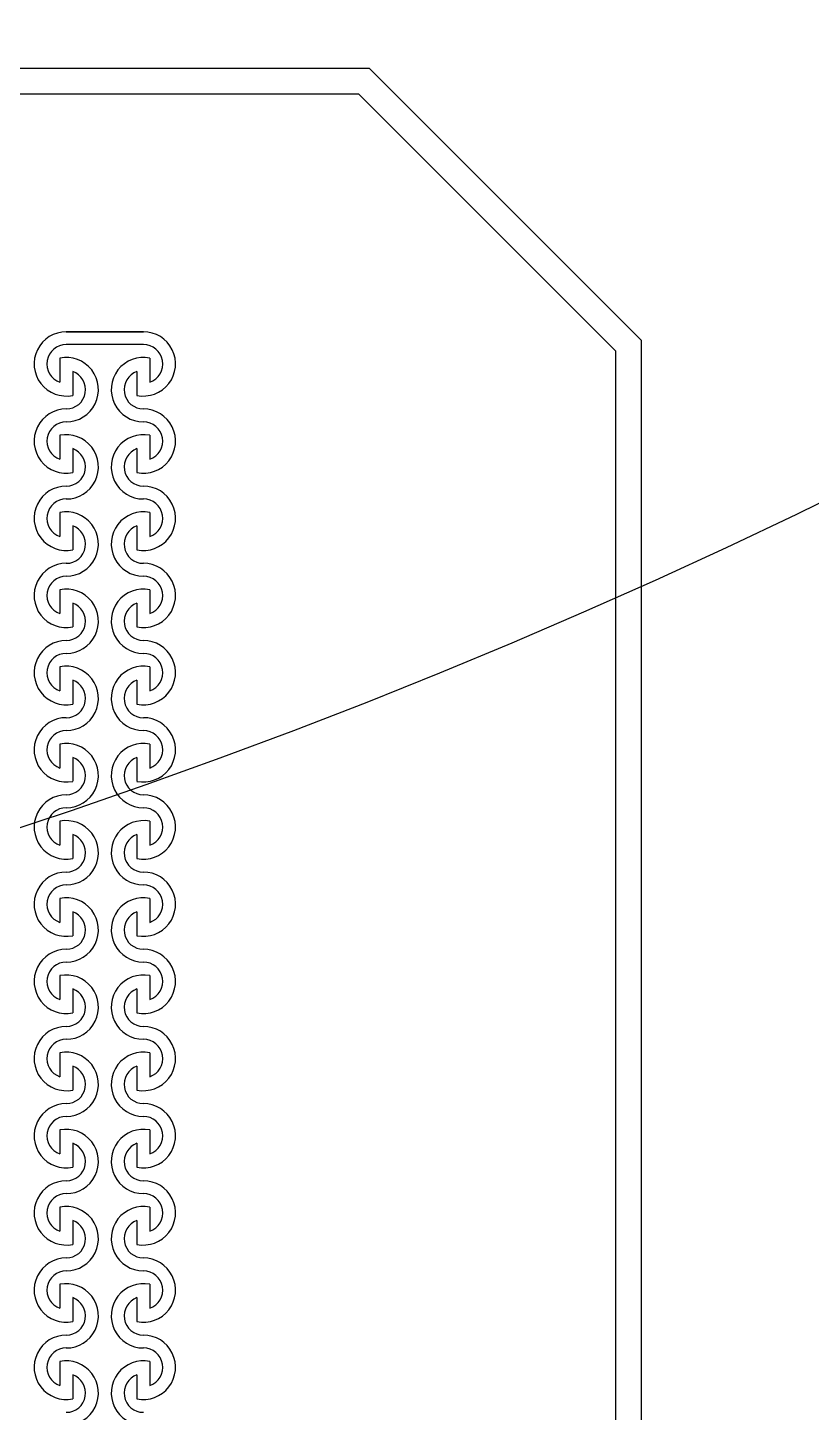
# Model space of a CAD drawing. Header units: millimetres. Extents: x 45556 to 173556, y 25313 to 153313.
# Drawn here: x 134905 to 137952, y 77288 to 82670 of the extents above; entities that cross this region are included whole.
import ezdxf

# ---------------------------------------------------------------- set-up
doc = ezdxf.new("R2010")
doc.units = ezdxf.units.MM
doc.layers.add('CLEAR', color=140, linetype='Continuous')

msp = doc.modelspace()

# ---------------------------------------------------------------- linework, layer by layer
for centre, radius in [((127056.2, 103313.2), 25000), ((127056.2, 75313.2), 25000), ((127056.2, 75313.2), 15000)]:
    msp.add_circle(centre, radius)
at = {"layer": 'CLEAR'}
for p, q in [((116871.5, 82513.2), (136233.4, 82513.2)), ((136233.4, 82513.2), (137291.9, 81454.7)), ((116871.5, 82413.2), (136191.9, 82413.2)), ((136191.9, 82413.2), (137191.9, 81413.2)), ((135354.8, 81488.2), (135054.8, 81488.2)), ((135054.8, 81488.2), (135354.8, 81488.2)), ((135354.8, 81488.2), (135054.8, 81488.2)), ((135054.8, 81488.2), (135354.8, 81488.2)), ((135354.8, 81438.2), (135054.8, 81438.2)), ((135354.8, 81438.2), (135054.8, 81438.2)), ((137291.9, 75767.5), (137291.9, 81454.7)), ((135029.8, 81385.7), (135029.8, 81292.5)), ((135029.8, 81385.7), (135029.8, 81292.5)), ((135029.8, 81385.7), (135029.8, 81292.5)), ((135029.8, 81385.7), (135029.8, 81292.5)), ((135379.8, 81385.7), (135379.8, 81292.5)), ((135379.8, 81385.7), (135379.8, 81292.5)), ((135379.8, 81385.7), (135379.8, 81292.5)), ((135379.8, 81385.7), (135379.8, 81292.5)), ((137191.9, 75726.1), (137191.9, 81413.2)), ((135079.8, 81333.9), (135079.8, 81240.8)), ((135079.8, 81333.9), (135079.8, 81240.8)), ((135079.8, 81333.9), (135079.8, 81240.8)), ((135079.8, 81333.9), (135079.8, 81240.8)), ((135329.8, 81333.9), (135329.8, 81240.8)), ((135329.8, 81333.9), (135329.8, 81240.8)), ((135329.8, 81333.9), (135329.8, 81240.8)), ((135329.8, 81333.9), (135329.8, 81240.8)), ((135029.8, 81085.7), (135029.8, 80992.5)), ((135029.8, 81085.7), (135029.8, 80992.5)), ((135029.8, 81085.7), (135029.8, 80992.5)), ((135029.8, 81085.7), (135029.8, 80992.5)), ((135379.8, 81085.7), (135379.8, 80992.5)), ((135379.8, 81085.7), (135379.8, 80992.5)), ((135379.8, 81085.7), (135379.8, 80992.5)), ((135379.8, 81085.7), (135379.8, 80992.5)), ((135079.8, 81033.9), (135079.8, 80940.8)), ((135079.8, 81033.9), (135079.8, 80940.8)), ((135079.8, 81033.9), (135079.8, 80940.8)), ((135079.8, 81033.9), (135079.8, 80940.8)), ((135329.8, 81033.9), (135329.8, 80940.8)), ((135329.8, 81033.9), (135329.8, 80940.8)), ((135329.8, 81033.9), (135329.8, 80940.8)), ((135329.8, 81033.9), (135329.8, 80940.8)), ((135029.8, 80785.7), (135029.8, 80692.5)), ((135029.8, 80785.7), (135029.8, 80692.5)), ((135029.8, 80785.7), (135029.8, 80692.5)), ((135029.8, 80785.7), (135029.8, 80692.5)), ((135379.8, 80785.7), (135379.8, 80692.5)), ((135379.8, 80785.7), (135379.8, 80692.5)), ((135379.8, 80785.7), (135379.8, 80692.5)), ((135379.8, 80785.7), (135379.8, 80692.5)), ((135079.8, 80733.9), (135079.8, 80640.8)), ((135079.8, 80733.9), (135079.8, 80640.8)), ((135079.8, 80733.9), (135079.8, 80640.8)), ((135079.8, 80733.9), (135079.8, 80640.8)), ((135329.8, 80733.9), (135329.8, 80640.8)), ((135329.8, 80733.9), (135329.8, 80640.8)), ((135329.8, 80733.9), (135329.8, 80640.8)), ((135329.8, 80733.9), (135329.8, 80640.8)), ((135029.8, 80485.7), (135029.8, 80392.5)), ((135029.8, 80485.7), (135029.8, 80392.5)), ((135029.8, 80485.7), (135029.8, 80392.5)), ((135029.8, 80485.7), (135029.8, 80392.5)), ((135379.8, 80485.7), (135379.8, 80392.5)), ((135379.8, 80485.7), (135379.8, 80392.5)), ((135379.8, 80485.7), (135379.8, 80392.5)), ((135379.8, 80485.7), (135379.8, 80392.5)), ((135079.8, 80433.9), (135079.8, 80340.8)), ((135079.8, 80433.9), (135079.8, 80340.8)), ((135079.8, 80433.9), (135079.8, 80340.8)), ((135079.8, 80433.9), (135079.8, 80340.8)), ((135329.8, 80433.9), (135329.8, 80340.8)), ((135329.8, 80433.9), (135329.8, 80340.8)), ((135329.8, 80433.9), (135329.8, 80340.8)), ((135329.8, 80433.9), (135329.8, 80340.8)), ((135029.8, 80185.7), (135029.8, 80092.5)), ((135029.8, 80185.7), (135029.8, 80092.5)), ((135029.8, 80185.7), (135029.8, 80092.5)), ((135029.8, 80185.7), (135029.8, 80092.5)), ((135379.8, 80185.7), (135379.8, 80092.5)), ((135379.8, 80185.7), (135379.8, 80092.5)), ((135379.8, 80185.7), (135379.8, 80092.5)), ((135379.8, 80185.7), (135379.8, 80092.5)), ((135079.8, 80133.9), (135079.8, 80040.8)), ((135079.8, 80133.9), (135079.8, 80040.8)), ((135079.8, 80133.9), (135079.8, 80040.8)), ((135079.8, 80133.9), (135079.8, 80040.8)), ((135329.8, 80133.9), (135329.8, 80040.8)), ((135329.8, 80133.9), (135329.8, 80040.8)), ((135329.8, 80133.9), (135329.8, 80040.8)), ((135329.8, 80133.9), (135329.8, 80040.8)), ((135029.8, 79885.7), (135029.8, 79792.5)), ((135029.8, 79885.7), (135029.8, 79792.5)), ((135029.8, 79885.7), (135029.8, 79792.5)), ((135029.8, 79885.7), (135029.8, 79792.5)), ((135379.8, 79885.7), (135379.8, 79792.5)), ((135379.8, 79885.7), (135379.8, 79792.5)), ((135379.8, 79885.7), (135379.8, 79792.5)), ((135379.8, 79885.7), (135379.8, 79792.5)), ((135079.8, 79833.9), (135079.8, 79740.8)), ((135079.8, 79833.9), (135079.8, 79740.8)), ((135079.8, 79833.9), (135079.8, 79740.8)), ((135079.8, 79833.9), (135079.8, 79740.8)), ((135329.8, 79833.9), (135329.8, 79740.8)), ((135329.8, 79833.9), (135329.8, 79740.8)), ((135329.8, 79833.9), (135329.8, 79740.8)), ((135329.8, 79833.9), (135329.8, 79740.8)), ((135029.8, 79585.7), (135029.8, 79492.5)), ((135029.8, 79585.7), (135029.8, 79492.5)), ((135029.8, 79585.7), (135029.8, 79492.5)), ((135029.8, 79585.7), (135029.8, 79492.5)), ((135379.8, 79585.7), (135379.8, 79492.5)), ((135379.8, 79585.7), (135379.8, 79492.5)), ((135379.8, 79585.7), (135379.8, 79492.5)), ((135379.8, 79585.7), (135379.8, 79492.5)), ((135079.8, 79533.9), (135079.8, 79440.8)), ((135079.8, 79533.9), (135079.8, 79440.8)), ((135079.8, 79533.9), (135079.8, 79440.8)), ((135079.8, 79533.9), (135079.8, 79440.8)), ((135329.8, 79533.9), (135329.8, 79440.8)), ((135329.8, 79533.9), (135329.8, 79440.8)), ((135329.8, 79533.9), (135329.8, 79440.8)), ((135329.8, 79533.9), (135329.8, 79440.8)), ((135029.8, 79285.7), (135029.8, 79192.5)), ((135029.8, 79285.7), (135029.8, 79192.5)), ((135029.8, 79285.7), (135029.8, 79192.5)), ((135029.8, 79285.7), (135029.8, 79192.5)), ((135379.8, 79285.7), (135379.8, 79192.5)), ((135379.8, 79285.7), (135379.8, 79192.5)), ((135379.8, 79285.7), (135379.8, 79192.5)), ((135379.8, 79285.7), (135379.8, 79192.5)), ((135079.8, 79233.9), (135079.8, 79140.8)), ((135079.8, 79233.9), (135079.8, 79140.8)), ((135079.8, 79233.9), (135079.8, 79140.8)), ((135079.8, 79233.9), (135079.8, 79140.8)), ((135329.8, 79233.9), (135329.8, 79140.8)), ((135329.8, 79233.9), (135329.8, 79140.8)), ((135329.8, 79233.9), (135329.8, 79140.8)), ((135329.8, 79233.9), (135329.8, 79140.8)), ((135029.8, 78985.7), (135029.8, 78892.5)), ((135029.8, 78985.7), (135029.8, 78892.5)), ((135029.8, 78985.7), (135029.8, 78892.5)), ((135029.8, 78985.7), (135029.8, 78892.5)), ((135379.8, 78985.7), (135379.8, 78892.5)), ((135379.8, 78985.7), (135379.8, 78892.5)), ((135379.8, 78985.7), (135379.8, 78892.5)), ((135379.8, 78985.7), (135379.8, 78892.5)), ((135079.8, 78933.9), (135079.8, 78840.8)), ((135079.8, 78933.9), (135079.8, 78840.8)), ((135079.8, 78933.9), (135079.8, 78840.8)), ((135079.8, 78933.9), (135079.8, 78840.8)), ((135329.8, 78933.9), (135329.8, 78840.8)), ((135329.8, 78933.9), (135329.8, 78840.8)), ((135329.8, 78933.9), (135329.8, 78840.8)), ((135329.8, 78933.9), (135329.8, 78840.8)), ((135029.8, 78685.7), (135029.8, 78592.5)), ((135029.8, 78685.7), (135029.8, 78592.5)), ((135029.8, 78685.7), (135029.8, 78592.5)), ((135029.8, 78685.7), (135029.8, 78592.5)), ((135379.8, 78685.7), (135379.8, 78592.5)), ((135379.8, 78685.7), (135379.8, 78592.5)), ((135379.8, 78685.7), (135379.8, 78592.5)), ((135379.8, 78685.7), (135379.8, 78592.5)), ((135079.8, 78633.9), (135079.8, 78540.8)), ((135079.8, 78633.9), (135079.8, 78540.8)), ((135079.8, 78633.9), (135079.8, 78540.8)), ((135079.8, 78633.9), (135079.8, 78540.8)), ((135329.8, 78633.9), (135329.8, 78540.8)), ((135329.8, 78633.9), (135329.8, 78540.8)), ((135329.8, 78633.9), (135329.8, 78540.8)), ((135329.8, 78633.9), (135329.8, 78540.8)), ((135029.8, 78385.7), (135029.8, 78292.5)), ((135029.8, 78385.7), (135029.8, 78292.5)), ((135029.8, 78385.7), (135029.8, 78292.5)), ((135029.8, 78385.7), (135029.8, 78292.5)), ((135379.8, 78385.7), (135379.8, 78292.5)), ((135379.8, 78385.7), (135379.8, 78292.5)), ((135379.8, 78385.7), (135379.8, 78292.5)), ((135379.8, 78385.7), (135379.8, 78292.5)), ((135079.8, 78333.9), (135079.8, 78240.8)), ((135079.8, 78333.9), (135079.8, 78240.8)), ((135079.8, 78333.9), (135079.8, 78240.8)), ((135079.8, 78333.9), (135079.8, 78240.8)), ((135329.8, 78333.9), (135329.8, 78240.8)), ((135329.8, 78333.9), (135329.8, 78240.8)), ((135329.8, 78333.9), (135329.8, 78240.8)), ((135329.8, 78333.9), (135329.8, 78240.8)), ((135029.8, 78085.7), (135029.8, 77992.5)), ((135029.8, 78085.7), (135029.8, 77992.5)), ((135029.8, 78085.7), (135029.8, 77992.5)), ((135029.8, 78085.7), (135029.8, 77992.5)), ((135379.8, 78085.7), (135379.8, 77992.5)), ((135379.8, 78085.7), (135379.8, 77992.5)), ((135379.8, 78085.7), (135379.8, 77992.5)), ((135379.8, 78085.7), (135379.8, 77992.5)), ((135079.8, 78033.9), (135079.8, 77940.8)), ((135079.8, 78033.9), (135079.8, 77940.8)), ((135079.8, 78033.9), (135079.8, 77940.8)), ((135079.8, 78033.9), (135079.8, 77940.8)), ((135329.8, 78033.9), (135329.8, 77940.8)), ((135329.8, 78033.9), (135329.8, 77940.8)), ((135329.8, 78033.9), (135329.8, 77940.8)), ((135329.8, 78033.9), (135329.8, 77940.8)), ((135029.8, 77785.7), (135029.8, 77692.5)), ((135029.8, 77785.7), (135029.8, 77692.5)), ((135029.8, 77785.7), (135029.8, 77692.5)), ((135029.8, 77785.7), (135029.8, 77692.5)), ((135379.8, 77785.7), (135379.8, 77692.5)), ((135379.8, 77785.7), (135379.8, 77692.5)), ((135379.8, 77785.7), (135379.8, 77692.5)), ((135379.8, 77785.7), (135379.8, 77692.5)), ((135079.8, 77733.9), (135079.8, 77640.8)), ((135079.8, 77733.9), (135079.8, 77640.8)), ((135079.8, 77733.9), (135079.8, 77640.8)), ((135079.8, 77733.9), (135079.8, 77640.8)), ((135329.8, 77733.9), (135329.8, 77640.8)), ((135329.8, 77733.9), (135329.8, 77640.8)), ((135329.8, 77733.9), (135329.8, 77640.8)), ((135329.8, 77733.9), (135329.8, 77640.8)), ((135029.8, 77485.7), (135029.8, 77392.5)), ((135029.8, 77485.7), (135029.8, 77392.5)), ((135029.8, 77485.7), (135029.8, 77392.5)), ((135029.8, 77485.7), (135029.8, 77392.5)), ((135379.8, 77485.7), (135379.8, 77392.5)), ((135379.8, 77485.7), (135379.8, 77392.5)), ((135379.8, 77485.7), (135379.8, 77392.5)), ((135379.8, 77485.7), (135379.8, 77392.5)), ((135079.8, 77433.9), (135079.8, 77340.8)), ((135079.8, 77433.9), (135079.8, 77340.8)), ((135079.8, 77433.9), (135079.8, 77340.8)), ((135079.8, 77433.9), (135079.8, 77340.8)), ((135329.8, 77433.9), (135329.8, 77340.8)), ((135329.8, 77433.9), (135329.8, 77340.8)), ((135329.8, 77433.9), (135329.8, 77340.8)), ((135329.8, 77433.9), (135329.8, 77340.8))]:
    msp.add_line(p, q, dxfattribs=at)
for centre, radius, start, end in [((135054.8, 81363.2), 125, 90, 281.537), ((135054.8, 81363.2), 125, 90, 281.537), ((135354.8, 81363.2), 125, 258.463, 90), ((135354.8, 81363.2), 125, 258.463, 90), ((135054.8, 81363.2), 75, 90, 250.5288), ((135054.8, 81363.2), 75, 90, 250.5288), ((135354.8, 81363.2), 75, 289.4712, 90), ((135354.8, 81363.2), 75, 289.4712, 90), ((135054.8, 81263.2), 125, 270, 101.537), ((135054.8, 81263.2), 125, 270, 101.537), ((135354.8, 81263.2), 125, 78.463, 270), ((135354.8, 81263.2), 125, 78.463, 270), ((135054.8, 81263.2), 75, 270, 70.5288), ((135054.8, 81263.2), 75, 270, 70.5288), ((135354.8, 81263.2), 75, 109.4712, 270), ((135354.8, 81263.2), 75, 109.4712, 270), ((135054.8, 81063.2), 125, 90, 281.537), ((135054.8, 81063.2), 125, 90, 281.537), ((135354.8, 81063.2), 125, 258.463, 90), ((135354.8, 81063.2), 125, 258.463, 90), ((135054.8, 81063.2), 75, 90, 250.5288), ((135054.8, 81063.2), 75, 90, 250.5288), ((135354.8, 81063.2), 75, 289.4712, 90), ((135354.8, 81063.2), 75, 289.4712, 90), ((135054.8, 80963.2), 125, 270, 101.537), ((135054.8, 80963.2), 125, 270, 101.537), ((135354.8, 80963.2), 125, 78.463, 270), ((135354.8, 80963.2), 125, 78.463, 270), ((135054.8, 80963.2), 75, 270, 70.5288), ((135054.8, 80963.2), 75, 270, 70.5288), ((135354.8, 80963.2), 75, 109.4712, 270), ((135354.8, 80963.2), 75, 109.4712, 270), ((135054.8, 80763.2), 125, 90, 281.537), ((135054.8, 80763.2), 125, 90, 281.537), ((135054.8, 80763.2), 75, 90, 250.5288), ((135054.8, 80763.2), 75, 90, 250.5288), ((135354.8, 80763.2), 125, 258.463, 90), ((135354.8, 80763.2), 125, 258.463, 90), ((135354.8, 80763.2), 75, 289.4712, 90), ((135354.8, 80763.2), 75, 289.4712, 90), ((135054.8, 80663.2), 125, 270, 101.537), ((135054.8, 80663.2), 125, 270, 101.537), ((135354.8, 80663.2), 125, 78.463, 270), ((135354.8, 80663.2), 125, 78.463, 270), ((135054.8, 80663.2), 75, 270, 70.5288), ((135054.8, 80663.2), 75, 270, 70.5288), ((135354.8, 80663.2), 75, 109.4712, 270), ((135354.8, 80663.2), 75, 109.4712, 270), ((135054.8, 80463.2), 125, 90, 281.537), ((135054.8, 80463.2), 125, 90, 281.537), ((135354.8, 80463.2), 125, 258.463, 90), ((135354.8, 80463.2), 125, 258.463, 90), ((135054.8, 80463.2), 75, 90, 250.5288), ((135054.8, 80463.2), 75, 90, 250.5288), ((135354.8, 80463.2), 75, 289.4712, 90), ((135354.8, 80463.2), 75, 289.4712, 90), ((135054.8, 80363.2), 125, 270, 101.537), ((135054.8, 80363.2), 125, 270, 101.537), ((135354.8, 80363.2), 125, 78.463, 270), ((135354.8, 80363.2), 125, 78.463, 270), ((135054.8, 80363.2), 75, 270, 70.5288), ((135054.8, 80363.2), 75, 270, 70.5288), ((135354.8, 80363.2), 75, 109.4712, 270), ((135354.8, 80363.2), 75, 109.4712, 270), ((135054.8, 80163.2), 125, 90, 281.537), ((135054.8, 80163.2), 125, 90, 281.537), ((135354.8, 80163.2), 125, 258.463, 90), ((135354.8, 80163.2), 125, 258.463, 90), ((135054.8, 80163.2), 75, 90, 250.5288), ((135054.8, 80163.2), 75, 90, 250.5288), ((135354.8, 80163.2), 75, 289.4712, 90), ((135354.8, 80163.2), 75, 289.4712, 90), ((135054.8, 80063.2), 125, 270, 101.537), ((135054.8, 80063.2), 125, 270, 101.537), ((135354.8, 80063.2), 125, 78.463, 270), ((135354.8, 80063.2), 125, 78.463, 270), ((135054.8, 80063.2), 75, 270, 70.5288), ((135054.8, 80063.2), 75, 270, 70.5288), ((135354.8, 80063.2), 75, 109.4712, 270), ((135354.8, 80063.2), 75, 109.4712, 270), ((135054.8, 79863.2), 125, 90, 281.537), ((135054.8, 79863.2), 125, 90, 281.537), ((135354.8, 79863.2), 125, 258.463, 90), ((135354.8, 79863.2), 125, 258.463, 90), ((135054.8, 79863.2), 75, 90, 250.5288), ((135054.8, 79863.2), 75, 90, 250.5288), ((135354.8, 79863.2), 75, 289.4712, 90), ((135354.8, 79863.2), 75, 289.4712, 90), ((135054.8, 79763.2), 125, 270, 101.537), ((135054.8, 79763.2), 125, 270, 101.537), ((135354.8, 79763.2), 125, 78.463, 270), ((135354.8, 79763.2), 125, 78.463, 270), ((135054.8, 79763.2), 75, 270, 70.5288), ((135054.8, 79763.2), 75, 270, 70.5288), ((135354.8, 79763.2), 75, 109.4712, 270), ((135354.8, 79763.2), 75, 109.4712, 270), ((135054.8, 79563.2), 125, 90, 281.537), ((135054.8, 79563.2), 125, 90, 281.537), ((135354.8, 79563.2), 125, 258.463, 90), ((135354.8, 79563.2), 125, 258.463, 90), ((135054.8, 79563.2), 75, 90, 250.5288), ((135054.8, 79563.2), 75, 90, 250.5288), ((135354.8, 79563.2), 75, 289.4712, 90), ((135354.8, 79563.2), 75, 289.4712, 90), ((135054.8, 79463.2), 125, 270, 101.537), ((135054.8, 79463.2), 125, 270, 101.537), ((135354.8, 79463.2), 125, 78.463, 270), ((135354.8, 79463.2), 125, 78.463, 270), ((135054.8, 79463.2), 75, 270, 70.5288), ((135054.8, 79463.2), 75, 270, 70.5288), ((135354.8, 79463.2), 75, 109.4712, 270), ((135354.8, 79463.2), 75, 109.4712, 270), ((135054.8, 79263.2), 125, 90, 281.537), ((135054.8, 79263.2), 125, 90, 281.537), ((135354.8, 79263.2), 125, 258.463, 90), ((135354.8, 79263.2), 125, 258.463, 90), ((135054.8, 79263.2), 75, 90, 250.5288), ((135054.8, 79263.2), 75, 90, 250.5288), ((135354.8, 79263.2), 75, 289.4712, 90), ((135354.8, 79263.2), 75, 289.4712, 90), ((135054.8, 79163.2), 125, 270, 101.537), ((135054.8, 79163.2), 125, 270, 101.537), ((135354.8, 79163.2), 125, 78.463, 270), ((135354.8, 79163.2), 125, 78.463, 270), ((135054.8, 79163.2), 75, 270, 70.5288), ((135054.8, 79163.2), 75, 270, 70.5288), ((135354.8, 79163.2), 75, 109.4712, 270), ((135354.8, 79163.2), 75, 109.4712, 270), ((135054.8, 78963.2), 125, 90, 281.537), ((135054.8, 78963.2), 125, 90, 281.537), ((135354.8, 78963.2), 125, 258.463, 90), ((135354.8, 78963.2), 125, 258.463, 90), ((135054.8, 78963.2), 75, 90, 250.5288), ((135054.8, 78963.2), 75, 90, 250.5288), ((135354.8, 78963.2), 75, 289.4712, 90), ((135354.8, 78963.2), 75, 289.4712, 90), ((135054.8, 78863.2), 125, 270, 101.537), ((135054.8, 78863.2), 125, 270, 101.537), ((135354.8, 78863.2), 125, 78.463, 270), ((135354.8, 78863.2), 125, 78.463, 270), ((135054.8, 78863.2), 75, 270, 70.5288), ((135054.8, 78863.2), 75, 270, 70.5288), ((135354.8, 78863.2), 75, 109.4712, 270), ((135354.8, 78863.2), 75, 109.4712, 270), ((135054.8, 78663.2), 125, 90, 281.537), ((135054.8, 78663.2), 125, 90, 281.537), ((135054.8, 78663.2), 75, 90, 250.5288), ((135054.8, 78663.2), 75, 90, 250.5288), ((135354.8, 78663.2), 125, 258.463, 90), ((135354.8, 78663.2), 125, 258.463, 90), ((135354.8, 78663.2), 75, 289.4712, 90), ((135354.8, 78663.2), 75, 289.4712, 90), ((135054.8, 78563.2), 125, 270, 101.537), ((135054.8, 78563.2), 125, 270, 101.537), ((135354.8, 78563.2), 125, 78.463, 270), ((135354.8, 78563.2), 125, 78.463, 270), ((135054.8, 78563.2), 75, 270, 70.5288), ((135054.8, 78563.2), 75, 270, 70.5288), ((135354.8, 78563.2), 75, 109.4712, 270), ((135354.8, 78563.2), 75, 109.4712, 270), ((135054.8, 78363.2), 125, 90, 281.537), ((135054.8, 78363.2), 125, 90, 281.537), ((135354.8, 78363.2), 125, 258.463, 90), ((135354.8, 78363.2), 125, 258.463, 90), ((135054.8, 78363.2), 75, 90, 250.5288), ((135054.8, 78363.2), 75, 90, 250.5288), ((135354.8, 78363.2), 75, 289.4712, 90), ((135354.8, 78363.2), 75, 289.4712, 90), ((135054.8, 78263.2), 125, 270, 101.537), ((135054.8, 78263.2), 125, 270, 101.537), ((135354.8, 78263.2), 125, 78.463, 270), ((135354.8, 78263.2), 125, 78.463, 270), ((135054.8, 78263.2), 75, 270, 70.5288), ((135054.8, 78263.2), 75, 270, 70.5288), ((135354.8, 78263.2), 75, 109.4712, 270), ((135354.8, 78263.2), 75, 109.4712, 270), ((135054.8, 78063.2), 125, 90, 281.537), ((135054.8, 78063.2), 125, 90, 281.537), ((135354.8, 78063.2), 125, 258.463, 90), ((135354.8, 78063.2), 125, 258.463, 90), ((135054.8, 78063.2), 75, 90, 250.5288), ((135054.8, 78063.2), 75, 90, 250.5288), ((135354.8, 78063.2), 75, 289.4712, 90), ((135354.8, 78063.2), 75, 289.4712, 90), ((135054.8, 77963.2), 125, 270, 101.537), ((135054.8, 77963.2), 125, 270, 101.537), ((135354.8, 77963.2), 125, 78.463, 270), ((135354.8, 77963.2), 125, 78.463, 270), ((135054.8, 77963.2), 75, 270, 70.5288), ((135054.8, 77963.2), 75, 270, 70.5288), ((135354.8, 77963.2), 75, 109.4712, 270), ((135354.8, 77963.2), 75, 109.4712, 270), ((135054.8, 77763.2), 125, 90, 281.537), ((135054.8, 77763.2), 125, 90, 281.537), ((135354.8, 77763.2), 125, 258.463, 90), ((135354.8, 77763.2), 125, 258.463, 90), ((135054.8, 77763.2), 75, 90, 250.5288), ((135054.8, 77763.2), 75, 90, 250.5288), ((135354.8, 77763.2), 75, 289.4712, 90), ((135354.8, 77763.2), 75, 289.4712, 90), ((135054.8, 77663.2), 125, 270, 101.537), ((135054.8, 77663.2), 125, 270, 101.537), ((135354.8, 77663.2), 125, 78.463, 270), ((135354.8, 77663.2), 125, 78.463, 270), ((135054.8, 77663.2), 75, 270, 70.5288), ((135054.8, 77663.2), 75, 270, 70.5288), ((135354.8, 77663.2), 75, 109.4712, 270), ((135354.8, 77663.2), 75, 109.4712, 270), ((135054.8, 77463.2), 125, 90, 281.537), ((135054.8, 77463.2), 125, 90, 281.537), ((135354.8, 77463.2), 125, 258.463, 90), ((135354.8, 77463.2), 125, 258.463, 90), ((135054.8, 77463.2), 75, 90, 250.5288), ((135054.8, 77463.2), 75, 90, 250.5288), ((135354.8, 77463.2), 75, 289.4712, 90), ((135354.8, 77463.2), 75, 289.4712, 90), ((135054.8, 77363.2), 125, 270, 101.537), ((135054.8, 77363.2), 125, 270, 101.537), ((135354.8, 77363.2), 125, 78.463, 270), ((135354.8, 77363.2), 125, 78.463, 270), ((135054.8, 77363.2), 75, 270, 70.5288), ((135054.8, 77363.2), 75, 270, 70.5288), ((135354.8, 77363.2), 75, 109.4712, 270), ((135354.8, 77363.2), 75, 109.4712, 270)]:
    msp.add_arc(centre, radius, start, end, dxfattribs=at)

doc.saveas('drawing.dxf')
